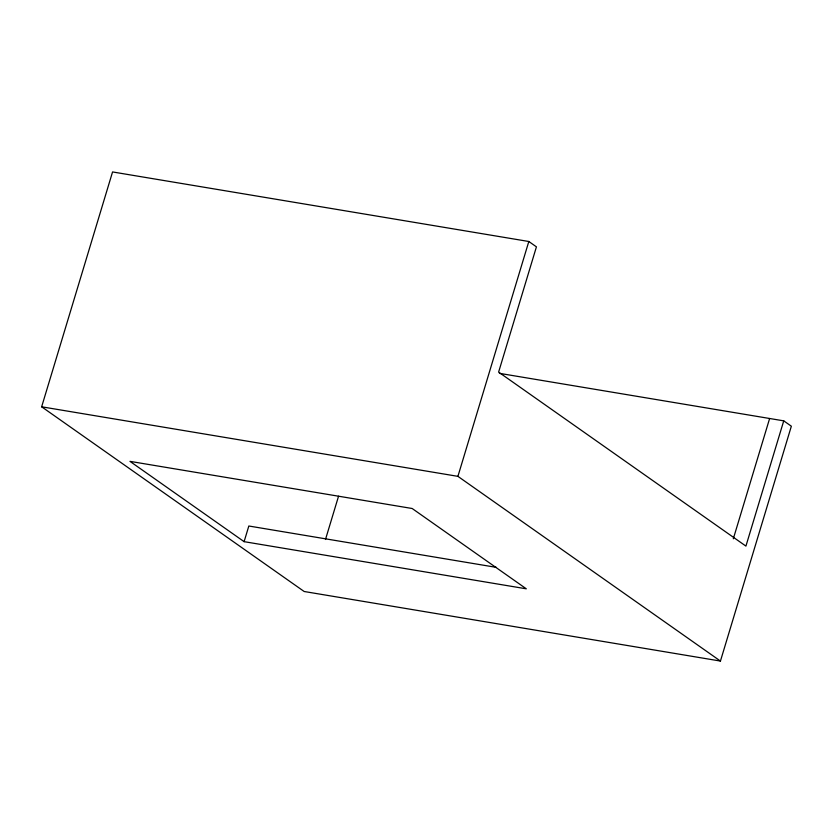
<?xml version="1.0" encoding="UTF-8"?>
<svg xmlns="http://www.w3.org/2000/svg" width="833" height="833" viewBox="0 0 833 833"><rect width="100%" height="100%" fill="white"/><g stroke="black" fill="none" stroke-linecap="round" stroke-linejoin="round"><path stroke-width="1.25" d="M783.738 420.852L791.35 426.204L720.441 661.058L304.18 591.503L41.65 406.796L112.559 171.942L528.82 241.497L536.431 246.849L498.613 372.101L745.92 546.104L783.738 420.852L499.415 373.34M244.1 541.658L129.958 461.357L412.168 508.505L526.31 588.816L244.1 541.658L248.828 526.008L496.406 567.377M325.484 539.482L338.552 496.218M720.441 661.058L457.911 476.351L528.82 241.497M733.311 538.784L769.63 418.499M41.65 406.796L457.911 476.351"/></g></svg>
